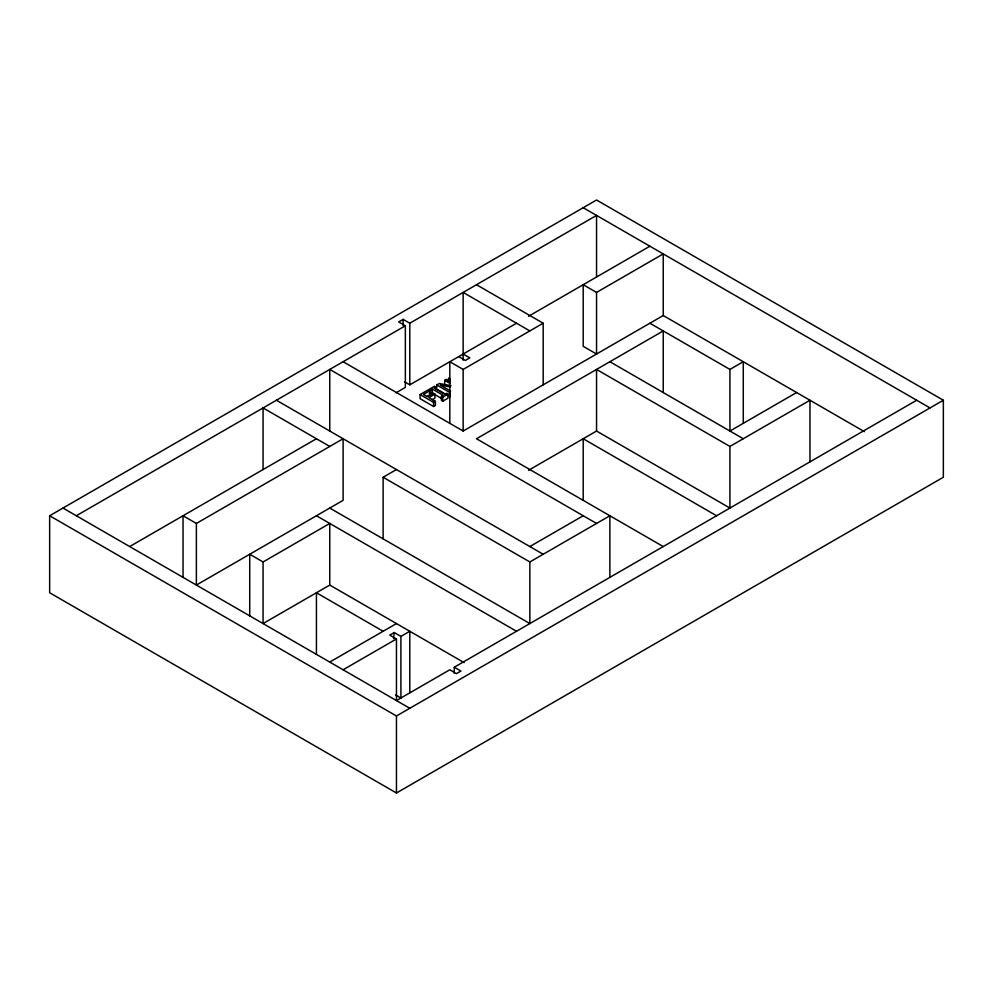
<?xml version="1.0" encoding="UTF-8"?>
<svg xmlns="http://www.w3.org/2000/svg" width="993" height="993" viewBox="0 0 993 993"><rect width="100%" height="100%" fill="white"/><g stroke="black" fill="none" stroke-linecap="round" stroke-linejoin="round"><path stroke-width="1.49" d="M393.538 638.636L394.233 632.553L400.911 636.401L409.799 631.263L409.799 692.878M49.65 515.752L596.545 200.003L943.35 400.241L943.35 477.248L396.455 792.997L49.65 592.759L49.65 515.752L396.455 715.978L943.35 400.241M596.545 277.022L596.545 215.407L409.799 323.221L403.133 319.374L398.677 321.943L405.355 325.791L405.355 387.407L396.083 392.756M76.324 515.752L405.355 325.791M130.071 546.336L316.432 438.745M404.461 381.759L409.799 384.837L516.509 323.221M528.512 316.295L649.894 246.214M196.378 523.448L343.106 438.745L343.106 500.348L196.378 585.063L196.378 523.448L183.035 515.752L183.035 577.367M449.817 423.341L449.817 361.725L463.148 369.433L543.183 323.221L543.183 384.837M596.545 292.426L596.545 354.029L583.201 346.334L583.201 284.718L596.545 292.426L663.237 253.91L663.237 315.526L864.382 431.657M432.489 399.608L434.909 398.205L434.909 394.097L428.877 397.585L435.381 401.346L435.381 405.454L433.581 406.497L420.064 398.677L420.064 394.569L428.157 389.901L429.758 390.82L429.758 394.929L427.238 396.381M436.709 384.961L450.226 392.781L450.226 396.877L436.709 389.07L436.709 384.961L439.254 383.497L451.008 385.706M447.371 386.004L444.703 384.452L444.703 380.344L446.378 379.376L450.065 381.511M435.865 387.047L434.487 386.24L429.237 389.281L430.614 390.075L432.34 389.082L443.114 395.288L441.389 396.294L441.389 400.402L442.766 401.197L448.017 398.168L448.017 394.06L446.639 393.253L444.914 394.258L434.14 388.04L435.865 387.047L435.865 389.777M429.758 390.82L423.452 394.457L427.275 396.666L433.308 393.178L434.909 394.097M429.237 393.389L430.614 394.184L432.34 393.178L441.91 398.714M420.064 394.569L433.581 402.388L435.381 401.346M441.389 396.294L442.766 397.088L448.017 394.06M383.124 538.851L383.124 477.248L396.455 469.54M343.106 361.725L463.148 431.036L663.237 315.526M249.727 615.871L249.727 554.255L263.071 561.964L329.763 523.448L329.763 585.063L464.116 662.629M329.763 585.063L263.071 623.567L263.071 561.964M528.512 470.322L596.545 431.036L596.545 369.433L729.929 446.44L809.965 400.241L809.965 461.844M649.894 323.221L729.929 369.433L743.273 361.725L743.273 423.341M329.763 662.07L396.455 623.567M529.852 546.56L583.201 515.752M796.622 392.533L729.929 431.036L729.929 369.433M394.233 632.553L389.79 635.123L396.455 638.971L396.455 700.574L449.817 669.779L456.482 673.626L460.926 671.057L454.26 667.209L454.26 673.366M343.106 669.779L396.455 638.971M383.124 477.248L529.852 561.964L609.876 515.752L609.876 577.367M454.26 667.209L916.676 400.241M450.537 386.985L440.247 385.073L450.611 391.056M583.201 207.711L930.007 407.937M476.491 284.718L543.183 323.221M609.876 361.725L743.273 438.745M529.852 330.93L463.148 292.426L463.148 360.186M463.148 354.029L469.826 357.877L465.382 360.447L458.704 356.599M596.545 431.036L729.929 508.056L729.929 446.44M716.586 515.752L583.201 438.745L583.201 500.348M444.703 380.344L450.052 383.435M663.237 546.56L476.491 438.745L663.237 330.93L663.237 392.533M596.545 523.448L329.763 369.433L329.763 431.036M276.414 400.241L543.183 554.255M329.763 446.44L263.071 407.937L263.071 469.552M329.763 508.056L529.852 623.567L529.852 561.964M316.432 515.752L516.509 631.263M383.124 631.263L316.432 592.759L316.432 654.375M395.574 694.926L400.911 698.017L400.911 636.401M62.993 508.056L409.799 708.282M463.148 369.433L463.148 431.036M449.978 381.635L449.978 378.892L448.6 378.097L448.6 382.206M442.766 397.088L442.766 401.197M433.581 402.388L433.581 406.497M432.34 389.082L432.34 393.178M430.614 390.075L430.614 394.184M409.799 323.221L409.799 384.837M403.133 319.374L403.133 325.53M396.455 715.978L396.455 792.997"/></g></svg>
